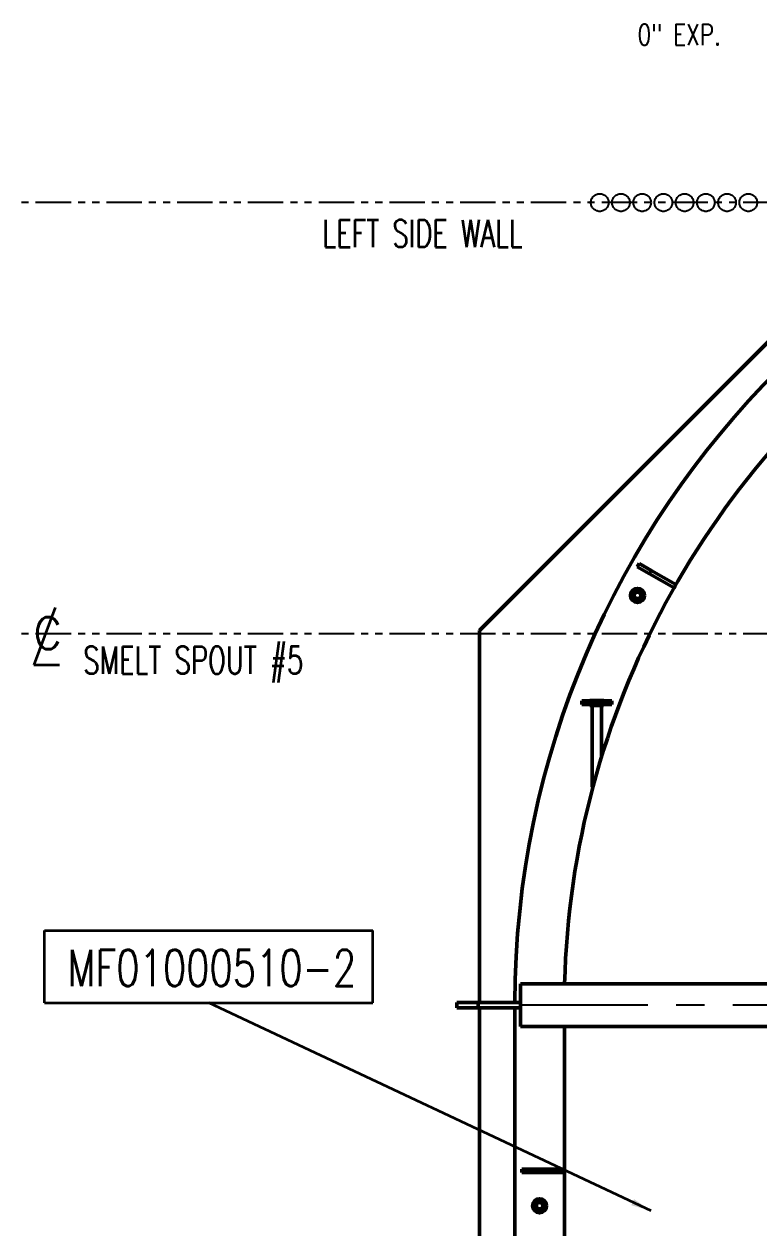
# Model space of a CAD drawing. Header units: inches. Extents: x 0 to 1408, y 0 to 1088.
# Drawn here: x 138.6 to 242.5, y 747.3 to 917.6 of the extents above; entities that cross this region are included whole.
import ezdxf
from ezdxf.enums import TextEntityAlignment as Align

# ---------------------------------------------------------------- set-up
doc = ezdxf.new("R2010")
doc.units = ezdxf.units.IN
doc.header["$LTSCALE"] = 32
doc.header["$MEASUREMENT"] = 0
for name, pattern in [('CENTER', [2, 1.25, -0.25, 0.25, -0.25]), ('CENTER2', [1.125, 0.75, -0.125, 0.125, -0.125]), ('PHANTOM2', [1.25, 0.625, -0.125, 0.125, -0.125, 0.125, -0.125])]:
    doc.linetypes.add(name, pattern=pattern)
for name, color, linetype, lineweight in [('AM_0', 7, 'Continuous', 50), ('AM_6', 140, 'Continuous', 35), ('Equipment-AM_11', 92, 'PHANTOM2', 25), ('Equipment-AM_6', 140, 'Continuous', 35), ('Equipment-AM_7', 142, 'CENTER', 25), ('Layout-AM_11', 92, 'PHANTOM2', 25), ('Layout-AM_6', 140, 'Continuous', 35)]:
    doc.layers.add(name, color=color, linetype=linetype, lineweight=lineweight)
doc.styles.add('simplex', font='simplex.shx', dxfattribs={"width": 0.75})
doc.styles.get("Standard").update_dxf_attribs({"font": 'ROMANS.SHX', "width": 0.7})
doc.dimstyles.new('METSOPOWER_ANSI$7', dxfattribs={"dimscale": 24, "dimtxt": 0.12, "dimasz": 0.12, "dimexe": 0.1, "dimexo": 0.05, "dimgap": 0.06, "dimtad": 1, "dimtoh": 1, "dimzin": 12, "dimdsep": 46, "dimlunit": 3, "dimtxsty": 'Standard', "dimcen": 0, "dimclrd": 256, "dimclre": 256, "dimclrt": 140, "dimadec": 0, "dimazin": 2, "dimtp": 0.1, "dimtm": 0.1, "dimtfac": 0.71, "dimtmove": 0, "dimatfit": 3, "dimfxl": 1, "dimtzin": 7, "dimlwd": -1, "dimlwe": -1, "dimarcsym": 1})

# ---------------------------------------------------------------- blocks, each defined once
blk = doc.blocks.new('Centerline Symbol')
at = {"layer": 'AM_6'}
for p, q in [((0.0432, 0.1174), (-0.0505, -0.1371)), ((-0.0505, -0.1371), (0.0623, -0.1371))]:
    blk.add_line(p, q, dxfattribs=at)
at = {"layer": 'AM_6', "style": 'simplex'}
blk.add_text('C', height=0.1406, dxfattribs=at).set_placement((-0.0526, -0.0672))
blk = doc.blocks.new('POW PDM_NO REV')
at = {"layer": 'AM_6'}
for p, q in [((0, 0), (0, 0.32)), ((0, 0.32), (1.45, 0.32)), ((1.45, 0), (1.45, 0.32)), ((0, 0), (1.45, 0))]:
    blk.add_line(p, q, dxfattribs=at)
at = {"layer": 'AM_6', "style": 'simplex', "width": 0.75}
blk.add_attdef('POWP00XXXX', text='', height=0.16, dxfattribs=at).set_placement((0.7384, 0.0265), align=Align.BOTTOM_CENTER)

msp = doc.modelspace()

# ---------------------------------------------------------------- linework, layer by layer
at = {"layer": 'AM_0'}
for p, q in [((279.966297, 908.837808), (202.966297, 831.837808)), ((225.523478, 841.27373), (225.275984, 840.83928)), ((225.523478, 841.27373), (227.261278, 840.283755)), ((225.275984, 840.83928), (227.013785, 839.849305)), ((227.261278, 840.283755), (227.013785, 839.849305)), ((227.013785, 839.849305), (230.489385, 837.869355)), ((227.261278, 840.283755), (230.736793, 838.303854)), ((224.786826, 837.554327), (225.254964, 837.584307)), ((225.254964, 837.584307), (225.723102, 837.614288)), ((225.723102, 837.614288), (225.983135, 837.223859)), ((230.613132, 838.08658), (230.489385, 837.869355)), ((224.578721, 837.133917), (224.370616, 836.713507)), ((224.630649, 836.323078), (224.370616, 836.713507)), ((224.786826, 837.554327), (224.578721, 837.133917)), ((224.890682, 835.932649), (224.630649, 836.323078)), ((225.35882, 835.96263), (224.890682, 835.932649)), ((225.826958, 835.99261), (225.35882, 835.96263)), ((226.035063, 836.41302), (225.826958, 835.99261)), ((225.983135, 837.223859), (226.243168, 836.83343)), ((226.243168, 836.83343), (226.035063, 836.41302)), ((202.966297, 831.837808), (202.966297, 779.212808)), ((217.421403, 821.861998), (217.421403, 821.361998)), ((218.043801, 821.861998), (217.421403, 821.861998)), ((218.043801, 821.361998), (217.421403, 821.361998)), ((221.671403, 821.861998), (218.043801, 821.861998)), ((221.671403, 821.361998), (218.043801, 821.361998)), ((218.546403, 821.924498), (218.546403, 821.861998)), ((218.839297, 821.924498), (218.546403, 821.924498)), ((218.577653, 821.361998), (218.577653, 821.236998)), ((218.861394, 821.236998), (218.577653, 821.236998)), ((220.546403, 821.924498), (218.839297, 821.924498)), ((220.515153, 821.236998), (218.861394, 821.236998)), ((218.888903, 821.236998), (218.888903, 809.674498)), ((220.203903, 813.903362), (220.203903, 821.236998)), ((220.515153, 821.236998), (220.515153, 821.361998)), ((220.546403, 821.861998), (220.546403, 821.924498)), ((221.671403, 821.361998), (221.671403, 821.861998)), ((218.996048, 809.674498), (218.888903, 809.674498)), ((208.766297, 781.847808), (208.778797, 781.847808)), ((208.766297, 775.827808), (208.766297, 781.847808)), ((208.778797, 781.847808), (262.766297, 781.847808)), ((208.778797, 775.827808), (208.778797, 781.847808)), ((199.766297, 779.212808), (199.766297, 778.462808)), ((202.766297, 779.212808), (199.766297, 779.212808)), ((202.766297, 778.462808), (199.766297, 778.462808)), ((202.766297, 778.462808), (202.766297, 779.212808)), ((208.766297, 779.212808), (202.766297, 779.212808)), ((208.766297, 778.462808), (202.766297, 778.462808)), ((202.966297, 778.462808), (202.966297, 693.712808)), ((207.966297, 778.462808), (207.966297, 693.712808)), ((208.778797, 775.827808), (208.766297, 775.827808)), ((208.778797, 775.827808), (262.766297, 775.827808)), ((214.966297, 775.827808), (214.966297, 696.347808)), ((208.966297, 755.653461), (208.966297, 755.153461)), ((208.966297, 755.653461), (210.966297, 755.653461)), ((208.966297, 755.153461), (210.966297, 755.153461)), ((210.966297, 755.653461), (210.966297, 755.153461)), ((210.966297, 755.653461), (214.966297, 755.653461)), ((210.966297, 755.153461), (214.966297, 755.153461)), ((210.805928, 751.133036), (210.68245, 750.680482)), ((210.805928, 751.133036), (211.25959, 751.252379)), ((211.25959, 751.252379), (211.713252, 751.371721)), ((211.713252, 751.371721), (212.043437, 751.038509)), ((212.043437, 751.038509), (212.373621, 750.705297)), ((210.68245, 750.680482), (210.558972, 750.227928)), ((210.889156, 749.894716), (210.558972, 750.227928)), ((211.219341, 749.561504), (210.889156, 749.894716)), ((211.673003, 749.680846), (211.219341, 749.561504)), ((212.126666, 749.800188), (211.673003, 749.680846)), ((212.250143, 750.252742), (212.126666, 749.800188)), ((212.373621, 750.705297), (212.250143, 750.252742))]:
    msp.add_line(p, q, dxfattribs=at)
for centre, radius in [((225.306892, 836.773468), 1), ((225.306892, 836.773468), 0.5), ((225.306892, 836.773468), 0.45005), ((211.466297, 750.466612), 1), ((211.466297, 750.466612), 0.5), ((211.466297, 750.466612), 0.45005)]:
    msp.add_circle(centre, radius, dxfattribs=at)
for centre, radius, start, end in [((334.966297, 778.837808), 127, 90.11278704, 179.8308193), ((334.966297, 778.837808), 120, 124.8050221, 178.56268012), ((225.306892, 836.773468), 0.8125, 93.66434467, 153.66434467), ((225.306892, 836.773468), 0.8125, 33.66434467, 93.66434467), ((225.306892, 836.773468), 0.8125, 153.66434467, 213.66434467), ((225.306892, 836.773468), 0.8125, 213.66434467, 273.66434467), ((225.306892, 836.773468), 0.8125, 273.66434467, 333.66434467), ((225.306892, 836.773468), 0.8125, 333.66434467, 33.66434467), ((211.466297, 750.466612), 0.8125, 104.73851958, 164.73851958), ((211.466297, 750.466612), 0.8125, 44.73851958, 104.73851958), ((211.466297, 750.466612), 0.8125, 344.73851958, 44.73851958), ((211.466297, 750.466612), 0.8125, 164.73851958, 224.73851958), ((211.466297, 750.466612), 0.8125, 224.73851958, 284.73851958), ((211.466297, 750.466612), 0.8125, 284.73851958, 344.73851958)]:
    msp.add_arc(centre, radius, start, end, dxfattribs=at)
at = {"layer": 'Equipment-AM_11'}
for centre in [(219.966297, 892.337808), (222.966297, 892.337808), (225.966297, 892.337808), (228.966297, 892.337808), (231.966297, 892.337808), (234.966297, 892.337808), (237.966297, 892.337808), (240.966297, 892.337808)]:
    msp.add_circle(centre, 1.25, dxfattribs=at)
at = {"layer": 'Equipment-AM_7', "linetype": 'CENTER2'}
msp.add_line((262.766297, 778.837808), (208.766297, 778.837808), dxfattribs=at)
at = {"layer": 'Layout-AM_11', "ltscale": 0.25}
for p, q in [((315.243452, 892.337808), (118.085613, 892.337808)), ((315.243452, 831.337808), (118.085613, 831.337808))]:
    msp.add_line(p, q, dxfattribs=at)

# ---------------------------------------------------------------- block references
at = {"layer": 'Equipment-AM_11', "xscale": 32, "yscale": 32, "zscale": 32}
msp.add_blockref('Centerline Symbol', (141.597128, 831.337808), dxfattribs=at)
at = {"layer": 'Equipment-AM_7', "linetype": 'CENTER2', "xscale": 32, "yscale": 32, "zscale": 32}
msp.add_blockref('POW PDM_NO REV', (141.510544, 779.159714), dxfattribs=at).add_auto_attribs({'POWP00XXXX': 'MF01000510-2'})

# ---------------------------------------------------------------- texts
at = {"layer": 'Equipment-AM_6', "color": 140, "char_height": 3.84, "attachment_point": 1}
for s, width, insert in [('LEFT SIDE WALL', 38.54070795, (180.756178, 889.889395)), ('SMELT SPOUT #5', 45.97192129, (146.965998, 829.549395))]:
    msp.add_mtext_dynamic_manual_height_columns(s, width=width, gutter_width=19.2, heights=[0], dxfattribs=dict(at, insert=insert))
at = {"layer": 'Layout-AM_6', "style": 'simplex', "width": 0.75}
msp.add_text('0" EXP.', height=3, dxfattribs=at).set_placement((225.319978, 914.57554))

# ---------------------------------------------------------------- leaders
at = {"layer": 'Layout-AM_6'}
msp.add_leader([(227.220405, 749.751717), (164.710543, 779.159714)], dimstyle='METSOPOWER_ANSI$7', override={"dimgap": 0.06, "dimtad": 0, "dimdec": 4}, dxfattribs=at)

doc.saveas('drawing.dxf')
